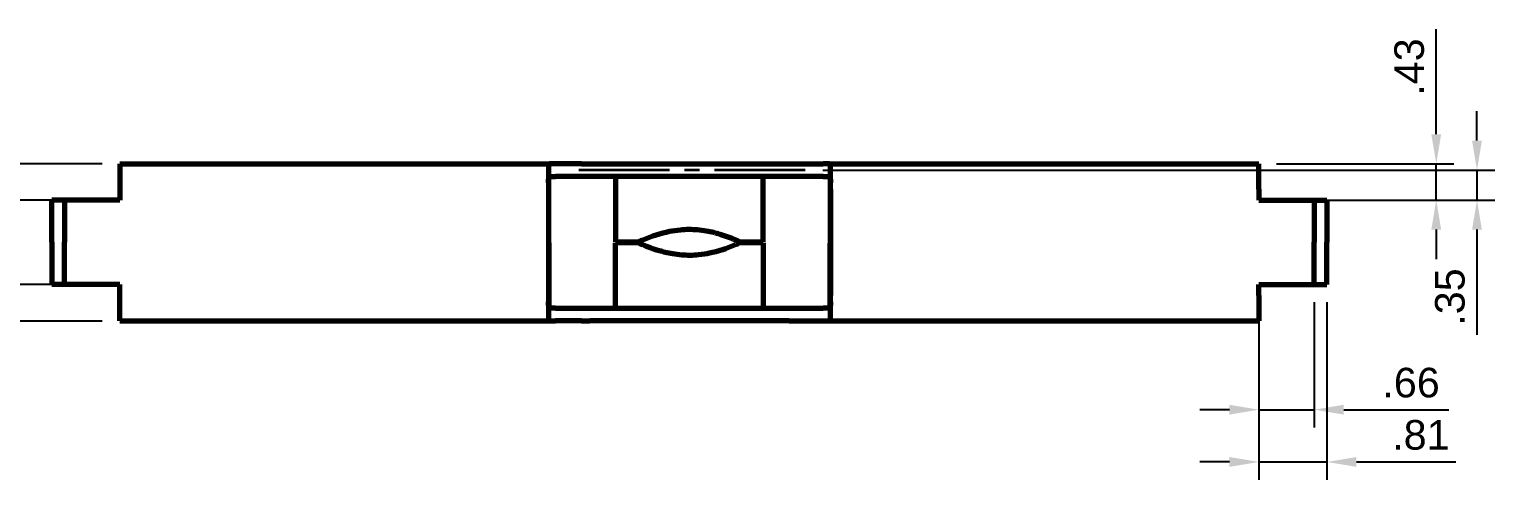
# Model space of a CAD drawing. Header units: millimetres. Extents: x 0 to 1189, y 0 to 841.
# Drawn here: x 109.8 to 283.4, y 213.5 to 266.8 of the extents above; entities that cross this region are included whole.
import ezdxf

# ---------------------------------------------------------------- set-up
doc = ezdxf.new("R2010")
doc.units = ezdxf.units.MM
doc.header["$LTSCALE"] = 0.75
doc.linetypes.add('CENTER2', pattern=[28.575, 19.05, -3.175, 3.175, -3.175])
for name, color, linetype, lineweight in [('FD_Dimensions', 7, 'Continuous', 35), ('Smart Centers', 7, 'CENTER2', 35), ('Visible', 7, 'Continuous', 70)]:
    doc.layers.add(name, color=color, linetype=linetype, lineweight=lineweight)
doc.styles.get("Standard").update_dxf_attribs({"font": 'Arial.ttf'})
doc.dimstyles.new('Dim-ISO-25', dxfattribs={"dimtxt": 3.5, "dimasz": 3.5, "dimexe": 2.1, "dimexo": 2.1, "dimgap": 1.4, "dimtad": 1, "dimzin": 12, "dimdsep": 46, "dimtxsty": 'Standard', "dimcen": 0, "dimazin": 3, "dimtp": 0.1, "dimtm": 0.1, "dimtfac": 0.714286, "dimtmove": 0, "dimatfit": 3, "dimfxl": 1, "dimtzin": 12, "dimarcsym": 0})

# ---------------------------------------------------------------- blocks, each defined once
blk = doc.blocks.new('*D89')
at = {"layer": 'Defpoints', "color": 0, "transparency": 16777216}
for p in [(120.562353, 250.89922), (69.152267, 232.292093), (120.562353, 232.292093)]:
    blk.add_point(p, dxfattribs=at)
at = {"layer": 'FD_Dimensions', "color": 0, "lineweight": -2, "transparency": 16777216}
for p, q in [((118.462353, 250.89922), (67.052267, 250.89922)), ((69.152267, 247.39922), (69.152267, 235.792093)), ((118.462353, 232.292093), (67.052267, 232.292093))]:
    blk.add_line(p, q, dxfattribs=at)
at = {"layer": 'FD_Dimensions', "color": 0, "transparency": 16777216}
for points in [[(68.568934, 247.39922), (69.735601, 247.39922), (69.152267, 250.89922)], [(68.568934, 235.792093), (69.735601, 235.792093), (69.152267, 232.292093)]]:
    blk.add_solid(points, dxfattribs=at)
at = {"layer": 'FD_Dimensions', "color": 0, "transparency": 16777216, "insert": (65.965262, 241.595656), "char_height": 3.5, "attachment_point": 5, "rotation": 90}
blk.add_mtext('1.86', dxfattribs=at)
blk = doc.blocks.new('*D90')
at = {"layer": 'Defpoints', "color": 0, "transparency": 16777216}
for p in [(115.508811, 246.61164), (94.508808, 236.611549), (115.508808, 236.611549)]:
    blk.add_point(p, dxfattribs=at)
at = {"layer": 'FD_Dimensions', "color": 0, "lineweight": -2, "transparency": 16777216}
for p, q in [((113.408811, 246.61164), (92.408808, 246.61164)), ((94.508808, 243.11164), (94.508808, 240.111549)), ((113.408808, 236.611549), (92.408808, 236.611549))]:
    blk.add_line(p, q, dxfattribs=at)
at = {"layer": 'FD_Dimensions', "color": 0, "transparency": 16777216}
for points in [[(93.925475, 243.11164), (95.092141, 243.11164), (94.508808, 246.61164)], [(93.925475, 240.111549), (95.092141, 240.111549), (94.508808, 236.611549)]]:
    blk.add_solid(points, dxfattribs=at)
at = {"layer": 'FD_Dimensions', "color": 0, "transparency": 16777216, "insert": (91.351646, 241.611594), "char_height": 3.5, "attachment_point": 5, "rotation": 90}
blk.add_mtext('1', dxfattribs=at)
blk = doc.blocks.new('*D91')
at = {"layer": 'Defpoints', "color": 0, "transparency": 16777216}
for p in [(255.462353, 250.899191), (276.462353, 250.899191), (255.462352, 246.611589)]:
    blk.add_point(p, dxfattribs=at)
at = {"layer": 'FD_Dimensions', "color": 0, "lineweight": -2, "transparency": 16777216}
for p, q in [((276.462353, 254.399191), (276.462353, 266.83016)), ((257.562353, 250.899191), (278.562353, 250.899191)), ((276.462353, 246.611589), (276.462353, 250.899191)), ((257.562352, 246.611589), (278.562353, 246.611589)), ((276.462353, 243.111589), (276.462353, 239.611589))]:
    blk.add_line(p, q, dxfattribs=at)
at = {"layer": 'FD_Dimensions', "color": 0, "transparency": 16777216}
for points in [[(275.879019, 254.399191), (277.045686, 254.399191), (276.462353, 250.899191)], [(275.879019, 243.111589), (277.045686, 243.111589), (276.462353, 246.611589)]]:
    blk.add_solid(points, dxfattribs=at)
at = {"layer": 'FD_Dimensions', "color": 0, "transparency": 16777216, "insert": (273.274154, 262.364675), "char_height": 3.5, "attachment_point": 5, "rotation": 90}
blk.add_mtext('.43', dxfattribs=at)
blk = doc.blocks.new('*U31')
at = {"layer": 'Smart Centers', "color": 0, "ltscale": 0.75, "transparency": 16777216}
blk.add_line((13.700005, -0.000003), (-13.700005, 0.000003), dxfattribs=at)
blk = doc.blocks.new('*D92')
at = {"layer": 'Defpoints', "color": 0, "transparency": 16777216}
for p in [(201.712362, 250.149203), (255.462352, 246.611589), (281.286411, 246.611589)]:
    blk.add_point(p, dxfattribs=at)
at = {"layer": 'FD_Dimensions', "color": 0, "lineweight": -2, "transparency": 16777216}
for p, q in [((281.286411, 253.649203), (281.286411, 257.149203)), ((203.812362, 250.149203), (283.386411, 250.149203)), ((281.286411, 250.149203), (281.286411, 246.611589)), ((257.562352, 246.611589), (283.386411, 246.611589)), ((281.286411, 243.111589), (281.286411, 230.654358))]:
    blk.add_line(p, q, dxfattribs=at)
at = {"layer": 'FD_Dimensions', "color": 0, "transparency": 16777216}
for points in [[(280.703078, 253.649203), (281.869745, 253.649203), (281.286411, 250.149203)], [(280.703078, 243.111589), (281.869745, 243.111589), (281.286411, 246.611589)]]:
    blk.add_solid(points, dxfattribs=at)
at = {"layer": 'FD_Dimensions', "color": 0, "transparency": 16777216, "insert": (278.098212, 235.132974), "char_height": 3.5, "attachment_point": 5, "rotation": 90}
blk.add_mtext('.35', dxfattribs=at)
blk = doc.blocks.new('*D93')
at = {"layer": 'Defpoints', "color": 0, "transparency": 16777216}
for p in [(255.462352, 236.611599), (263.515888, 236.611613), (263.515923, 215.611613)]:
    blk.add_point(p, dxfattribs=at)
at = {"layer": 'FD_Dimensions', "color": 0, "lineweight": -2, "transparency": 16777216}
for p, q in [((255.462355, 234.511599), (255.462391, 213.511599)), ((263.515892, 234.511613), (263.515927, 213.511613)), ((251.962387, 215.611594), (248.462387, 215.611588)), ((255.462387, 215.611599), (263.515923, 215.611613)), ((267.015923, 215.611619), (278.771244, 215.611638))]:
    blk.add_line(p, q, dxfattribs=at)
at = {"layer": 'FD_Dimensions', "color": 0, "transparency": 16777216}
for points in [[(251.962386, 216.194927), (251.962388, 215.02826), (255.462387, 215.611599)], [(267.015923, 216.194952), (267.015924, 215.028285), (263.515923, 215.611613)]]:
    blk.add_solid(points, dxfattribs=at)
at = {"layer": 'FD_Dimensions', "color": 0, "transparency": 16777216, "insert": (274.643578, 218.798637), "char_height": 3.5, "attachment_point": 5, "rotation": 0.00011459}
blk.add_mtext('.81', dxfattribs=at)
blk = doc.blocks.new('*D94')
at = {"layer": 'Defpoints', "color": 0, "transparency": 16777216}
for p in [(255.462352, 236.611599), (262.015888, 236.611602), (262.015888, 221.796362)]:
    blk.add_point(p, dxfattribs=at)
at = {"layer": 'FD_Dimensions', "color": 0, "lineweight": -2, "transparency": 16777216}
for p, q in [((255.462352, 234.511599), (255.462352, 219.696362)), ((262.015888, 234.511602), (262.015888, 219.696362)), ((251.962352, 221.796362), (248.462352, 221.796362)), ((255.462352, 221.796362), (262.015888, 221.796362)), ((265.515888, 221.796362), (277.944469, 221.796362))]:
    blk.add_line(p, q, dxfattribs=at)
at = {"layer": 'FD_Dimensions', "color": 0, "transparency": 16777216}
for points in [[(251.962352, 222.379696), (251.962352, 221.213029), (255.462352, 221.796362)], [(265.515888, 222.379696), (265.515888, 221.213029), (262.015888, 221.796362)]]:
    blk.add_solid(points, dxfattribs=at)
at = {"layer": 'FD_Dimensions', "color": 0, "transparency": 16777216, "insert": (273.480179, 224.983368), "char_height": 3.5, "attachment_point": 5}
blk.add_mtext('.66', dxfattribs=at)

msp = doc.modelspace()

# ---------------------------------------------------------------- linework, layer by layer
at = {"layer": 'Visible', "extrusion": (0, 0, -1)}
for p, q in [((120.562, 250.915), (171.561, 250.915)), ((120.562, 250.915), (171.561, 250.915)), ((171.312, 250.621), (171.312, 247.915)), ((171.312, 250.621), (171.312, 247.915)), ((172.155, 250.915), (171.561, 250.915)), ((172.155, 250.915), (171.561, 250.915)), ((175.217, 250.915), (172.155, 250.915)), ((175.217, 250.915), (172.155, 250.915)), ((175.217, 250.915), (180.532, 250.915)), ((175.217, 250.915), (180.532, 250.915)), ((180.532, 250.915), (195.484, 250.915)), ((180.532, 250.915), (195.484, 250.915)), ((195.484, 250.915), (200.793, 250.915)), ((195.484, 250.915), (200.793, 250.915)), ((200.793, 250.915), (203.867, 250.915)), ((200.793, 250.915), (203.867, 250.915)), ((204.463, 250.915), (203.867, 250.915)), ((204.463, 250.915), (203.867, 250.915)), ((204.463, 250.915), (255.462, 250.915)), ((204.463, 250.915), (255.462, 250.915)), ((204.712, 247.915), (204.712, 250.62)), ((204.712, 247.915), (204.712, 250.62)), ((255.462, 247.915), (255.462, 250.915)), ((255.462, 247.915), (255.462, 250.915)), ((171.362, 241.909), (171.362, 249.239)), ((171.362, 241.909), (171.362, 249.239)), ((171.561, 249.415), (172.155, 249.415)), ((171.561, 249.415), (172.155, 249.415)), ((175.217, 249.415), (172.155, 249.415)), ((175.217, 249.415), (172.155, 249.415)), ((180.532, 249.415), (175.217, 249.415)), ((180.532, 249.415), (175.217, 249.415)), ((179.262, 249.379), (179.262, 241.909)), ((179.262, 249.379), (179.262, 241.909)), ((195.484, 249.415), (180.532, 249.415)), ((195.484, 249.415), (180.532, 249.415)), ((200.793, 249.415), (195.484, 249.415)), ((200.793, 249.415), (195.484, 249.415)), ((196.762, 241.909), (196.762, 249.379)), ((196.762, 241.909), (196.762, 249.379)), ((203.867, 249.415), (200.793, 249.415)), ((203.867, 249.415), (200.793, 249.415)), ((203.867, 249.415), (204.463, 249.415)), ((203.867, 249.415), (204.463, 249.415)), ((204.662, 249.238), (204.662, 241.909)), ((204.662, 249.238), (204.662, 241.909)), ((114.009, 246.612), (112.509, 246.612)), ((112.509, 241.612), (112.509, 246.612)), ((114.009, 246.612), (112.509, 246.612)), ((112.509, 241.612), (112.509, 246.612)), ((114.009, 246.612), (114.009, 241.612)), ((114.009, 246.612), (114.009, 241.612)), ((120.562, 246.612), (115.509, 246.612)), ((120.562, 246.612), (115.509, 246.612)), ((120.562, 247.915), (120.562, 246.612)), ((120.562, 247.915), (120.562, 246.612)), ((171.312, 247.915), (171.312, 235.308)), ((171.312, 247.915), (171.312, 235.308)), ((204.712, 247.915), (204.712, 235.308)), ((204.712, 247.915), (204.712, 235.308)), ((255.462, 247.915), (255.462, 246.612)), ((255.462, 247.915), (255.462, 246.612)), ((255.462, 246.612), (260.516, 246.612)), ((255.462, 246.612), (260.516, 246.612)), ((262.016, 246.612), (263.516, 246.612)), ((262.016, 246.612), (262.016, 241.612)), ((262.016, 246.612), (263.516, 246.612)), ((262.016, 246.612), (262.016, 241.612)), ((263.516, 246.612), (263.516, 241.612)), ((263.516, 246.612), (263.516, 241.612)), ((112.509, 241.612), (112.509, 236.612)), ((112.509, 241.612), (112.509, 236.612)), ((114.009, 236.612), (114.009, 241.612)), ((114.009, 236.612), (114.009, 241.612)), ((171.312, 241.656), (171.362, 241.656)), ((171.312, 241.656), (171.362, 241.656)), ((171.362, 241.567), (171.312, 241.567)), ((171.362, 241.567), (171.312, 241.567)), ((171.362, 241.314), (171.362, 233.984)), ((171.362, 241.314), (171.362, 233.984)), ((179.262, 241.656), (181.462, 241.656)), ((179.262, 241.656), (181.462, 241.656)), ((181.462, 241.567), (179.262, 241.567)), ((181.462, 241.567), (179.262, 241.567)), ((179.262, 233.844), (179.262, 241.314)), ((179.262, 233.844), (179.262, 241.314)), ((181.462, 241.656), (181.462, 241.656)), ((181.462, 241.656), (181.918, 241.656)), ((181.462, 241.656), (181.462, 241.656)), ((181.462, 241.656), (181.918, 241.656)), ((181.918, 241.567), (181.462, 241.567)), ((181.462, 241.567), (181.462, 241.567)), ((181.918, 241.567), (181.462, 241.567)), ((181.462, 241.567), (181.462, 241.567)), ((194.001, 241.656), (194.562, 241.656)), ((194.001, 241.656), (194.562, 241.656)), ((194.562, 241.567), (194.001, 241.567)), ((194.562, 241.567), (194.001, 241.567)), ((194.562, 241.656), (194.562, 241.656)), ((194.562, 241.656), (196.762, 241.656)), ((194.562, 241.656), (194.562, 241.656)), ((194.562, 241.656), (196.762, 241.656)), ((194.562, 241.567), (194.562, 241.567)), ((196.762, 241.567), (194.562, 241.567)), ((194.562, 241.567), (194.562, 241.567)), ((196.762, 241.567), (194.562, 241.567)), ((196.762, 241.314), (196.762, 233.844)), ((196.762, 241.314), (196.762, 233.844)), ((204.662, 241.656), (204.712, 241.656)), ((204.662, 241.656), (204.712, 241.656)), ((204.712, 241.567), (204.662, 241.567)), ((204.712, 241.567), (204.662, 241.567)), ((204.662, 233.985), (204.662, 241.314)), ((204.662, 233.985), (204.662, 241.314)), ((262.016, 236.612), (262.016, 241.612)), ((262.016, 236.612), (262.016, 241.612)), ((263.516, 236.612), (263.516, 241.612)), ((263.516, 236.612), (263.516, 241.612)), ((114.009, 236.612), (112.509, 236.612)), ((114.009, 236.612), (112.509, 236.612)), ((120.562, 236.612), (115.509, 236.612)), ((120.562, 236.612), (115.509, 236.612)), ((120.562, 235.308), (120.562, 236.612)), ((120.562, 235.308), (120.562, 236.612)), ((255.462, 236.612), (260.516, 236.612)), ((255.462, 235.308), (255.462, 236.612)), ((255.462, 236.612), (260.516, 236.612)), ((255.462, 235.308), (255.462, 236.612)), ((262.016, 236.612), (263.516, 236.612)), ((262.016, 236.612), (263.516, 236.612)), ((171.312, 235.308), (171.312, 232.602)), ((171.312, 235.308), (171.312, 232.602)), ((204.712, 232.603), (204.712, 235.308)), ((204.712, 232.603), (204.712, 235.308)), ((255.462, 235.308), (255.462, 232.308)), ((255.462, 235.308), (255.462, 232.308)), ((172.155, 233.808), (171.561, 233.808)), ((172.155, 233.808), (171.561, 233.808)), ((172.155, 233.808), (175.217, 233.808)), ((172.155, 233.808), (175.217, 233.808)), ((175.217, 233.808), (176.207, 233.808)), ((175.217, 233.808), (176.207, 233.808)), ((176.207, 233.808), (180.532, 233.808)), ((176.207, 233.808), (180.532, 233.808)), ((180.532, 233.808), (195.484, 233.808)), ((180.532, 233.808), (195.484, 233.808)), ((195.484, 233.808), (199.808, 233.808)), ((195.484, 233.808), (199.808, 233.808)), ((199.808, 233.808), (200.793, 233.808)), ((199.808, 233.808), (200.793, 233.808)), ((200.793, 233.808), (203.867, 233.808)), ((200.793, 233.808), (203.867, 233.808)), ((204.463, 233.808), (203.867, 233.808)), ((204.463, 233.808), (203.867, 233.808)), ((120.562, 232.308), (171.561, 232.308)), ((120.562, 232.308), (171.561, 232.308)), ((171.561, 232.308), (172.155, 232.308)), ((171.561, 232.308), (172.155, 232.308)), ((175.217, 232.308), (172.155, 232.308)), ((175.217, 232.308), (172.155, 232.308)), ((175.217, 232.308), (176.207, 232.308)), ((175.217, 232.308), (176.207, 232.308)), ((180.532, 232.308), (176.207, 232.308)), ((180.532, 232.308), (176.207, 232.308)), ((195.484, 232.308), (180.532, 232.308)), ((195.484, 232.308), (180.532, 232.308)), ((199.808, 232.308), (195.484, 232.308)), ((199.808, 232.308), (195.484, 232.308)), ((199.808, 232.308), (200.793, 232.308)), ((199.808, 232.308), (200.793, 232.308)), ((200.793, 232.308), (203.867, 232.308)), ((200.793, 232.308), (203.867, 232.308)), ((203.867, 232.308), (204.463, 232.308)), ((203.867, 232.308), (204.463, 232.308)), ((204.463, 232.308), (255.462, 232.308)), ((204.463, 232.308), (255.462, 232.308))]:
    msp.add_line(p, q, dxfattribs=at)
at = {"layer": 'Visible'}
for points in [[(120.562, 250.915), (120.562, 250.915), (120.562, 249.486), (120.562, 247.915)], [(120.562, 250.915), (120.562, 250.915), (120.562, 249.486), (120.562, 247.915)], [(179.262, 249.415), (179.262, 249.415), (179.262, 249.403), (179.262, 249.379)], [(179.262, 249.415), (179.262, 249.415), (179.262, 249.403), (179.262, 249.379)], [(196.762, 249.379), (196.762, 249.403), (196.762, 249.415), (196.762, 249.415)], [(196.762, 249.379), (196.762, 249.403), (196.762, 249.415), (196.762, 249.415)], [(115.509, 246.612), (114.723, 246.612), (114.009, 246.612), (114.009, 246.612)], [(115.509, 246.612), (114.723, 246.612), (114.009, 246.612), (114.009, 246.612)], [(260.516, 246.612), (261.301, 246.612), (262.016, 246.612), (262.016, 246.612)], [(260.516, 246.612), (261.301, 246.612), (262.016, 246.612), (262.016, 246.612)], [(171.362, 241.659), (171.362, 241.658), (171.362, 241.741), (171.362, 241.909)], [(171.362, 241.659), (171.362, 241.658), (171.362, 241.741), (171.362, 241.909)], [(171.362, 241.564), (171.362, 241.565), (171.362, 241.482), (171.362, 241.314)], [(171.362, 241.564), (171.362, 241.565), (171.362, 241.482), (171.362, 241.314)], [(179.262, 241.909), (179.262, 241.741), (179.262, 241.658), (179.262, 241.659)], [(179.262, 241.909), (179.262, 241.741), (179.262, 241.658), (179.262, 241.659)], [(179.262, 241.314), (179.262, 241.482), (179.262, 241.565), (179.262, 241.564)], [(179.262, 241.314), (179.262, 241.482), (179.262, 241.565), (179.262, 241.564)], [(196.762, 241.659), (196.762, 241.658), (196.762, 241.741), (196.762, 241.909)], [(196.762, 241.659), (196.762, 241.658), (196.762, 241.741), (196.762, 241.909)], [(196.762, 241.564), (196.762, 241.565), (196.762, 241.482), (196.762, 241.314)], [(196.762, 241.564), (196.762, 241.565), (196.762, 241.482), (196.762, 241.314)], [(204.662, 241.909), (204.662, 241.741), (204.662, 241.658), (204.662, 241.659)], [(204.662, 241.909), (204.662, 241.741), (204.662, 241.658), (204.662, 241.659)], [(204.662, 241.314), (204.662, 241.482), (204.662, 241.565), (204.662, 241.564)], [(204.662, 241.314), (204.662, 241.482), (204.662, 241.565), (204.662, 241.564)], [(115.509, 236.612), (114.723, 236.612), (114.009, 236.612), (114.009, 236.612)], [(115.509, 236.612), (114.723, 236.612), (114.009, 236.612), (114.009, 236.612)], [(260.516, 236.612), (261.301, 236.612), (262.016, 236.612), (262.016, 236.612)], [(260.516, 236.612), (261.301, 236.612), (262.016, 236.612), (262.016, 236.612)], [(120.562, 232.308), (120.562, 232.308), (120.562, 233.737), (120.562, 235.308)], [(120.562, 232.308), (120.562, 232.308), (120.562, 233.737), (120.562, 235.308)], [(179.262, 233.808), (179.262, 233.808), (179.262, 233.82), (179.262, 233.844)], [(179.262, 233.808), (179.262, 233.808), (179.262, 233.82), (179.262, 233.844)], [(196.762, 233.844), (196.762, 233.82), (196.762, 233.808), (196.762, 233.808)], [(196.762, 233.844), (196.762, 233.82), (196.762, 233.808), (196.762, 233.808)]]:
    msp.add_open_spline(points, degree=3, dxfattribs=at)
for points, knots in [([(171.561, 250.915), (171.515, 250.915), (171.475, 250.908), (171.359, 250.859), (171.32, 250.776), (171.313, 250.647), (171.312, 250.635), (171.312, 250.621)], [0.131380533, 0.131380533, 0.131380533, 0.131380533, 0.134891988, 0.134891988, 0.143562112, 0.143562112, 0.144461217, 0.144461217, 0.144461217, 0.144461217]), ([(171.561, 250.915), (171.515, 250.915), (171.475, 250.908), (171.359, 250.859), (171.32, 250.776), (171.313, 250.647), (171.312, 250.635), (171.312, 250.621)], [0.131380533, 0.131380533, 0.131380533, 0.131380533, 0.134891988, 0.134891988, 0.143562112, 0.143562112, 0.144461217, 0.144461217, 0.144461217, 0.144461217]), ([(204.712, 250.62), (204.712, 250.634), (204.712, 250.647), (204.705, 250.776), (204.665, 250.859), (204.549, 250.908), (204.509, 250.915), (204.463, 250.915)], [0.20948069, 0.20948069, 0.20948069, 0.20948069, 0.21040116, 0.21040116, 0.219068176, 0.219068176, 0.222587865, 0.222587865, 0.222587865, 0.222587865]), ([(204.712, 250.62), (204.712, 250.634), (204.712, 250.647), (204.705, 250.776), (204.665, 250.859), (204.549, 250.908), (204.509, 250.915), (204.463, 250.915)], [0.20948069, 0.20948069, 0.20948069, 0.20948069, 0.21040116, 0.21040116, 0.219068176, 0.219068176, 0.222587865, 0.222587865, 0.222587865, 0.222587865]), ([(171.312, 248.672), (171.312, 248.786), (171.314, 248.89), (171.33, 249.114), (171.35, 249.23), (171.43, 249.381), (171.489, 249.415), (171.561, 249.415)], [0.056036264, 0.056036264, 0.056036264, 0.056036264, 0.05979104, 0.05979104, 0.06558543, 0.06558543, 0.07137982, 0.07137982, 0.07137982, 0.07137982]), ([(171.312, 248.672), (171.312, 248.786), (171.314, 248.89), (171.33, 249.114), (171.35, 249.23), (171.43, 249.381), (171.489, 249.415), (171.561, 249.415)], [0.056036264, 0.056036264, 0.056036264, 0.056036264, 0.05979104, 0.05979104, 0.06558543, 0.06558543, 0.07137982, 0.07137982, 0.07137982, 0.07137982]), ([(204.463, 249.415), (204.535, 249.415), (204.595, 249.381), (204.674, 249.23), (204.695, 249.114), (204.71, 248.889), (204.712, 248.784), (204.712, 248.668)], [0.074020023, 0.074020023, 0.074020023, 0.074020023, 0.079815357, 0.079815357, 0.085610691, 0.085610691, 0.089409132, 0.089409132, 0.089409132, 0.089409132]), ([(204.463, 249.415), (204.535, 249.415), (204.595, 249.381), (204.674, 249.23), (204.695, 249.114), (204.71, 248.889), (204.712, 248.784), (204.712, 248.668)], [0.074020023, 0.074020023, 0.074020023, 0.074020023, 0.079815357, 0.079815357, 0.085610691, 0.085610691, 0.089409132, 0.089409132, 0.089409132, 0.089409132]), ([(182.484, 241.909), (183.558, 242.368), (184.616, 242.709), (186.045, 242.995), (186.479, 243.065), (187.283, 243.139), (187.625, 243.157), (188.307, 243.159), (188.622, 243.145), (189.317, 243.088), (189.679, 243.038), (190.607, 242.875), (191.149, 242.734), (192.279, 242.391), (192.905, 242.148), (193.45, 241.909)], [0.01334642, 0.01334642, 0.01334642, 0.01334642, 0.08934137, 0.08934137, 0.11686615, 0.11686615, 0.13583779, 0.13583779, 0.15317102, 0.15317102, 0.17542362, 0.17542362, 0.21667385, 0.21667385, 0.27910615, 0.27910615, 0.27910615, 0.27910615]), ([(182.484, 241.909), (183.558, 242.368), (184.616, 242.709), (186.045, 242.995), (186.479, 243.065), (187.283, 243.139), (187.625, 243.157), (188.307, 243.159), (188.622, 243.145), (189.317, 243.088), (189.679, 243.038), (190.607, 242.875), (191.149, 242.734), (192.279, 242.391), (192.905, 242.148), (193.45, 241.909)], [0.01334642, 0.01334642, 0.01334642, 0.01334642, 0.08934137, 0.08934137, 0.11686615, 0.11686615, 0.13583779, 0.13583779, 0.15317102, 0.15317102, 0.17542362, 0.17542362, 0.21667385, 0.21667385, 0.27910615, 0.27910615, 0.27910615, 0.27910615]), ([(181.918, 241.656), (181.921, 241.658), (181.951, 241.672), (182.084, 241.733), (182.209, 241.79), (182.411, 241.878), (182.447, 241.893), (182.484, 241.909)], [0, 0, 0, 0, 0.008855842, 0.008855842, 0.021040502, 0.021040502, 0.023497718, 0.023497718, 0.023497718, 0.023497718]), ([(181.918, 241.656), (181.921, 241.658), (181.951, 241.672), (182.084, 241.733), (182.209, 241.79), (182.411, 241.878), (182.447, 241.893), (182.484, 241.909)], [0, 0, 0, 0, 0.008855842, 0.008855842, 0.021040502, 0.021040502, 0.023497718, 0.023497718, 0.023497718, 0.023497718]), ([(182.484, 241.314), (182.321, 241.384), (182.19, 241.443), (182.036, 241.513), (181.99, 241.534), (181.934, 241.559), (181.92, 241.566), (181.918, 241.567)], [0.003632889, 0.003632889, 0.003632889, 0.003632889, 0.014414681, 0.014414681, 0.021196333, 0.021196333, 0.027144251, 0.027144251, 0.027144251, 0.027144251]), ([(182.484, 241.314), (182.321, 241.384), (182.19, 241.443), (182.036, 241.513), (181.99, 241.534), (181.934, 241.559), (181.92, 241.566), (181.918, 241.567)], [0.003632889, 0.003632889, 0.003632889, 0.003632889, 0.014414681, 0.014414681, 0.021196333, 0.021196333, 0.027144251, 0.027144251, 0.027144251, 0.027144251]), ([(193.45, 241.314), (192.42, 240.862), (191.398, 240.525), (190.004, 240.236), (189.572, 240.165), (188.771, 240.087), (188.429, 240.067), (187.746, 240.063), (187.431, 240.076), (186.733, 240.13), (186.369, 240.179), (185.437, 240.337), (184.89, 240.475), (183.719, 240.819), (183.058, 241.069), (182.484, 241.314)], [0.01328209, 0.01328209, 0.01328209, 0.01328209, 0.08782651, 0.08782651, 0.11534808, 0.11534808, 0.13428108, 0.13428108, 0.15153059, 0.15153059, 0.17356028, 0.17356028, 0.21424748, 0.21424748, 0.27820499, 0.27820499, 0.27820499, 0.27820499]), ([(193.45, 241.314), (192.42, 240.862), (191.398, 240.525), (190.004, 240.236), (189.572, 240.165), (188.771, 240.087), (188.429, 240.067), (187.746, 240.063), (187.431, 240.076), (186.733, 240.13), (186.369, 240.179), (185.437, 240.337), (184.89, 240.475), (183.719, 240.819), (183.058, 241.069), (182.484, 241.314)], [0.01328209, 0.01328209, 0.01328209, 0.01328209, 0.08782651, 0.08782651, 0.11534808, 0.11534808, 0.13428108, 0.13428108, 0.15153059, 0.15153059, 0.17356028, 0.17356028, 0.21424748, 0.21424748, 0.27820499, 0.27820499, 0.27820499, 0.27820499]), ([(193.45, 241.909), (193.609, 241.839), (193.736, 241.78), (193.887, 241.71), (193.931, 241.69), (193.985, 241.664), (193.999, 241.657), (194.001, 241.656)], [0.003611285, 0.003611285, 0.003611285, 0.003611285, 0.014353505, 0.014353505, 0.021122965, 0.021122965, 0.027067469, 0.027067469, 0.027067469, 0.027067469]), ([(193.45, 241.909), (193.609, 241.839), (193.736, 241.78), (193.887, 241.71), (193.931, 241.69), (193.985, 241.664), (193.999, 241.657), (194.001, 241.656)], [0.003611285, 0.003611285, 0.003611285, 0.003611285, 0.014353505, 0.014353505, 0.021122965, 0.021122965, 0.027067469, 0.027067469, 0.027067469, 0.027067469]), ([(194.001, 241.567), (193.998, 241.566), (193.968, 241.551), (193.839, 241.49), (193.717, 241.433), (193.52, 241.345), (193.486, 241.33), (193.45, 241.314)], [0, 0, 0, 0, 0.008862378, 0.008862378, 0.021034077, 0.021034077, 0.023433709, 0.023433709, 0.023433709, 0.023433709]), ([(194.001, 241.567), (193.998, 241.566), (193.968, 241.551), (193.839, 241.49), (193.717, 241.433), (193.52, 241.345), (193.486, 241.33), (193.45, 241.314)], [0, 0, 0, 0, 0.008862378, 0.008862378, 0.021034077, 0.021034077, 0.023433709, 0.023433709, 0.023433709, 0.023433709]), ([(171.561, 233.808), (171.489, 233.808), (171.43, 233.842), (171.35, 233.993), (171.33, 234.109), (171.314, 234.333), (171.312, 234.437), (171.312, 234.551)], [0.025546727, 0.025546727, 0.025546727, 0.025546727, 0.031341119, 0.031341119, 0.037135511, 0.037135511, 0.040890373, 0.040890373, 0.040890373, 0.040890373]), ([(171.561, 233.808), (171.489, 233.808), (171.43, 233.842), (171.35, 233.993), (171.33, 234.109), (171.314, 234.333), (171.312, 234.437), (171.312, 234.551)], [0.025546727, 0.025546727, 0.025546727, 0.025546727, 0.031341119, 0.031341119, 0.037135511, 0.037135511, 0.040890373, 0.040890373, 0.040890373, 0.040890373]), ([(204.712, 234.555), (204.712, 234.44), (204.71, 234.334), (204.695, 234.109), (204.674, 233.993), (204.595, 233.842), (204.535, 233.808), (204.463, 233.808)], [0.007541625, 0.007541625, 0.007541625, 0.007541625, 0.011339979, 0.011339979, 0.017135311, 0.017135311, 0.022930643, 0.022930643, 0.022930643, 0.022930643]), ([(204.712, 234.555), (204.712, 234.44), (204.71, 234.334), (204.695, 234.109), (204.674, 233.993), (204.595, 233.842), (204.535, 233.808), (204.463, 233.808)], [0.007541625, 0.007541625, 0.007541625, 0.007541625, 0.011339979, 0.011339979, 0.017135311, 0.017135311, 0.022930643, 0.022930643, 0.022930643, 0.022930643]), ([(171.312, 232.602), (171.312, 232.589), (171.313, 232.576), (171.32, 232.447), (171.359, 232.364), (171.475, 232.315), (171.515, 232.308), (171.561, 232.308)], [0.032558894, 0.032558894, 0.032558894, 0.032558894, 0.033458042, 0.033458042, 0.042128159, 0.042128159, 0.04563963, 0.04563963, 0.04563963, 0.04563963]), ([(171.312, 232.602), (171.312, 232.589), (171.313, 232.576), (171.32, 232.447), (171.359, 232.364), (171.475, 232.315), (171.515, 232.308), (171.561, 232.308)], [0.032558894, 0.032558894, 0.032558894, 0.032558894, 0.033458042, 0.033458042, 0.042128159, 0.042128159, 0.04563963, 0.04563963, 0.04563963, 0.04563963]), ([(204.463, 232.308), (204.509, 232.308), (204.549, 232.315), (204.665, 232.364), (204.705, 232.447), (204.712, 232.576), (204.712, 232.589), (204.712, 232.603)], [-0.045639074, -0.045639074, -0.045639074, -0.045639074, -0.042119402, -0.042119402, -0.03345238, -0.03345238, -0.032531952, -0.032531952, -0.032531952, -0.032531952]), ([(204.463, 232.308), (204.509, 232.308), (204.549, 232.315), (204.665, 232.364), (204.705, 232.447), (204.712, 232.576), (204.712, 232.589), (204.712, 232.603)], [-0.045639074, -0.045639074, -0.045639074, -0.045639074, -0.042119402, -0.042119402, -0.03345238, -0.03345238, -0.032531952, -0.032531952, -0.032531952, -0.032531952])]:
    msp.add_open_spline(points, degree=3, knots=knots, dxfattribs=at)

# ---------------------------------------------------------------- block references
at = {"layer": 'Smart Centers', "ltscale": 0.75}
msp.add_blockref('*U31', (188.012, 250.149), dxfattribs=at)

# ---------------------------------------------------------------- dimensions: what is measured, and where the dimension line sits
at = {"layer": 'FD_Dimensions'}
for p1, p2, distance, picture, middle in [((255.462, 246.612), (255.462, 250.899), -21, '*D91', (273.274, 262.365)), ((115.509, 246.612), (115.509, 236.612), -21, '*D90', (91.352, 241.612)), ((255.462, 236.612), (263.516, 236.612), -21, '*D93', (274.644, 218.799)), ((255.462, 236.612), (262.016, 236.612), -14.815, '*D94', (273.48, 224.983))]:
    dim = msp.add_aligned_dim(p1=p1, p2=p2, distance=distance, dimstyle='Dim-ISO-25', override={"dimlfac": 0.1, "dimclrd": 0, "dimclre": 0}, dxfattribs=at)
    dim.commit()
    dim.dimension.update_dxf_attribs({"geometry": picture, "text_midpoint": middle})
for base, p1, p2, angle, picture, middle in [((281.286, 246.612), (201.712, 250.149), (255.462, 246.612), 269.99999, '*D92', (278.098, 235.133)), ((69.152, 232.292), (120.562, 250.899), (120.562, 232.292), 89.99999, '*D89', (65.965, 241.596))]:
    dim = msp.add_linear_dim(base=base, p1=p1, p2=p2, angle=angle, dimstyle='Dim-ISO-25', override={"dimlfac": 0.1, "dimclrd": 0, "dimclre": 0}, dxfattribs=at)
    dim.commit()
    dim.dimension.update_dxf_attribs({"geometry": picture, "text_midpoint": middle})

doc.saveas('drawing.dxf')
